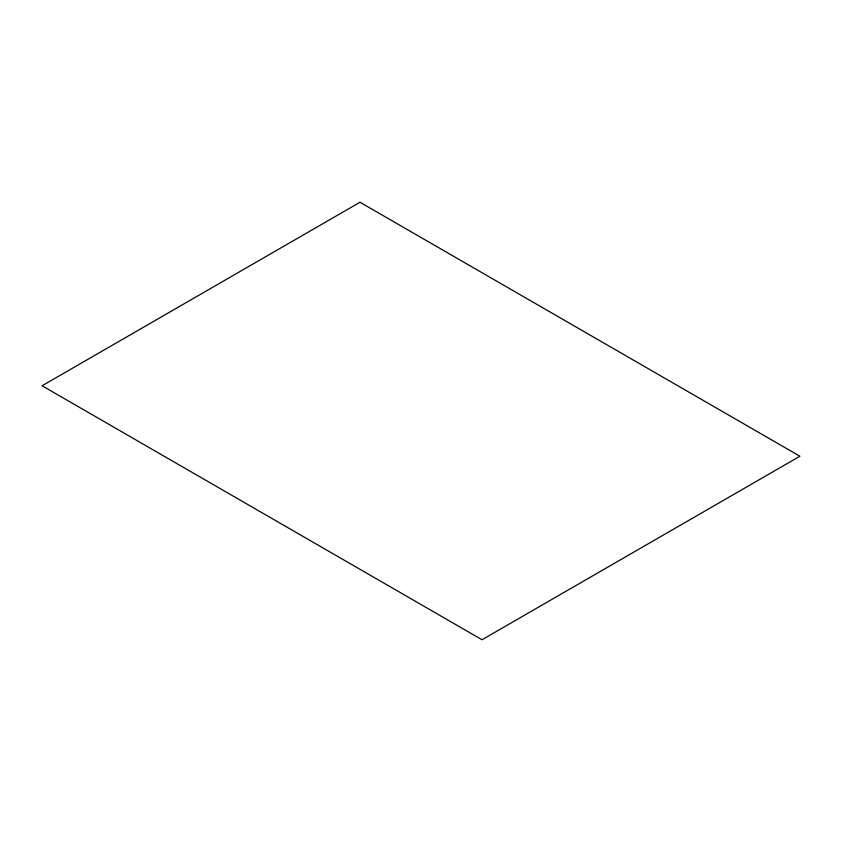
<?xml version="1.0" encoding="UTF-8"?>
<svg xmlns="http://www.w3.org/2000/svg" width="842" height="842" viewBox="0 0 842 842"><rect width="100%" height="100%" fill="white"/><g stroke="black" fill="none" stroke-linecap="round" stroke-linejoin="round"><path stroke-width="1.26" d="M359.987 202.248L42.1 385.773L482.013 639.752L799.9 456.227L359.987 202.248"/></g></svg>
